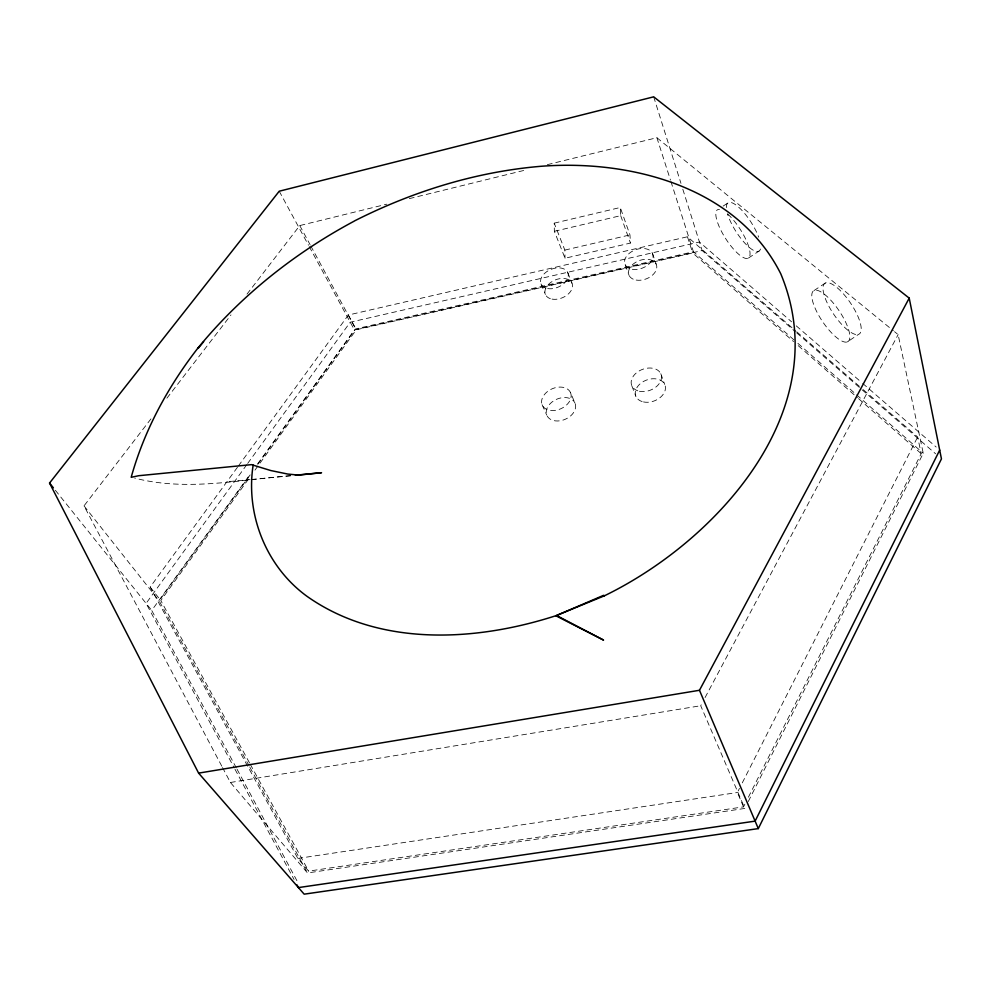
<?xml version="1.0" encoding="UTF-8"?>
<svg xmlns="http://www.w3.org/2000/svg" width="991" height="991" viewBox="0 0 991 991"><rect width="100%" height="100%" fill="white"/><g stroke="black" fill="none" stroke-linecap="round" stroke-linejoin="round"><path stroke-width="0.74" stroke-dasharray="4.96 3.72" d="M237.456 467.269L150.174 587.068L297.857 858.429L308.647 871.126L743.535 806.86L744.922 804.097M748.403 797.198L921.209 453.655L917.654 436.981L863.012 389.451M748.292 801.521L923.253 453.259L898.131 334.611L894.551 331.688M743.535 806.86L737.378 792.515L739.472 788.39M742.271 782.878L917.654 436.981M222.492 767.492L230.42 782.481L307.507 872.947L744.823 808.433L700.711 705.741L702.161 703.015M705.072 697.565L898.131 334.611M236.341 767.914L151.734 610.419L250.364 473.933M257.598 463.924L354.419 329.941L702.148 250.562L795.538 331.849M249.212 766.006L159.167 600.856L250.612 474.268M257.858 464.246L355.645 328.888L693.427 251.739L796.727 342.316M249.509 762.884L160.802 600.534L250.413 476.411M254.947 470.143L356.326 329.73L692.672 252.953L793.593 341.585M246.796 464.668L146.086 603.383L234.285 767.914M247.7 463.416L350.232 322.211L699.46 242.027L791.586 321.815M238.36 466.018L348.374 315.014L687.469 236.775L795.587 330.808M221.773 766.13L84.012 505.868L152.787 416.517M166.922 398.159L230.99 314.927M247.007 294.116L299.765 225.576L386.8 204.171M847.305 341.907A30.647 9.873 55.9 0 0 830.842 300.273A30.647 9.873 55.9 0 0 814.329 306.306A30.647 9.873 55.9 0 0 847.305 341.907L858.578 334.363A30.622 10.096 55.9 0 0 842.313 292.655A30.622 10.096 55.9 0 0 825.478 298.91A30.622 10.096 55.9 0 0 858.578 334.363M814.02 290.561L825.342 283.067M748.416 258.069L759.056 251.082M723.12 206.091L727.865 202.994M409.308 198.634L526.345 169.833M547.342 164.667L656.884 137.712L893.349 330.721M554.217 223.161L620.267 207.503L629.966 234.917L630.437 243.068L565.031 258.23L554.353 231.312L554.217 223.161L564.845 250.091L565.031 258.23M554.353 231.312L620.7 215.654L620.267 207.503M564.845 250.091L629.966 234.917M230.42 782.481L700.711 705.741M297.857 858.429L737.378 792.515M290.747 475.655C238.942 479.892 186.135 491.499 134.702 478.096M229.156 481.564L250.005 479.607M251.491 479.471L290.623 475.816M796.244 325.853L861.551 382.415M862.715 383.43L936.185 447.052M796.752 331.812L861.848 388.447M796.702 332.877L860.906 388.757M862.071 389.773L935.615 453.791M797.891 343.344L923.253 453.259M798.238 345.661L857.401 397.626M858.565 398.642L921.209 453.655M55.347 490.272L151.734 610.419M150.174 587.068L160.802 600.534M84.012 505.868L159.167 600.856M250.24 764.247L308.647 871.126M249.943 767.356L307.507 872.947M348.374 315.014L356.326 329.73M299.765 225.576L310.059 244.604M310.79 245.966L355.645 328.888M279.227 191.213L308.511 245.235M309.242 246.586L354.419 329.941M237.072 769.264L298.328 883.303M235.003 769.276L294.042 879.426M542.102 404.712L546.759 415.118M570.593 392.808A15.447 10.889 -23.8 0 1 552.805 410.571A15.447 10.889 -23.8 0 1 545.719 393.093A15.447 10.889 -23.8 0 1 570.593 392.808L575.077 403.3A15.336 10.889 -23.7 0 1 557.425 420.989A15.336 10.889 -23.7 0 1 550.327 403.523A15.336 10.889 -23.7 0 1 575.077 403.3M541.024 283.921L545.409 294.451M567.781 272.612L572.005 283.215M631.812 385.784L635.937 396.45M660.799 373.694L664.726 384.446M625.197 264.671L629.099 275.436M620.7 215.654L630.437 243.068M652.375 253.188L656.116 264.04M687.469 236.775L692.672 252.953M656.884 137.712L670.473 180.102M670.932 181.564L693.427 251.739M653.688 96.833L680.966 183.36M682.811 189.231L702.148 250.562M727.753 214.13A28.689 8.646 57.3 0 1 750.051 254.068A28.689 8.646 57.3 0 1 727.134 240.838A28.689 8.646 57.3 0 1 719.491 209.374M760.469 249.026A28.665 8.845 57.3 0 1 745.083 243.377A28.665 8.845 57.3 0 1 727.518 213.821M726.391 207.553A28.665 8.845 57.3 0 1 739.187 207.664A28.665 8.845 57.3 0 1 758.672 237.159M636.185 280.069A14.679 9.786 -20.5 0 0 656.785 266.517A14.679 9.786 -20.5 0 0 634.934 262.788A14.679 9.786 -20.5 0 0 636.185 280.069M643.518 401.937A15.596 11.124 -20.7 0 0 665.444 387.283A15.596 11.124 -20.7 0 0 642.106 382.315A15.596 11.124 -20.7 0 0 643.518 401.937M639.43 391.259A15.707 11.136 -20.8 0 0 661.517 376.53A15.707 11.136 -20.8 0 0 638.055 371.625A15.707 11.136 -20.8 0 0 639.43 391.259M552.049 299.109A14.431 9.588 -22.8 0 0 572.538 285.681A14.431 9.588 -22.8 0 0 551.603 281.853A14.431 9.588 -22.8 0 0 552.049 299.109M632.295 269.292A14.766 9.774 -20.5 0 0 653.044 255.666A14.766 9.774 -20.5 0 0 631.094 251.987A14.766 9.774 -20.5 0 0 632.295 269.292M547.689 288.567A14.531 9.588 -22.8 0 0 568.314 275.077A14.531 9.588 -22.8 0 0 547.28 271.299A14.531 9.588 -22.8 0 0 547.689 288.567"/><path stroke-width="1.49" d="M253.151 465.052C245.421 514.614 266.282 566.753 306.999 596.322C378.983 647.123 475.469 641.673 555.815 615.733L604.498 595.764C718.463 540.256 836.838 408.391 780.759 273.776C737.106 187.002 630.945 159.316 540.652 166.315C475.705 171.839 412.615 191.498 354.58 220.882L354.047 221.228C294.451 253.126 240.664 295.863 197.779 348.25C167.9 386.8 144.302 430.205 131.184 477.315L138.678 475.717L251.479 464.643L270.828 470.552L287.7 474.045L298.328 475.098L321.542 472.707L295.368 475.222M758.301 828.6L941.45 458.883L909.218 298.13L653.688 96.833L279.227 191.213L49.55 483.051L198.609 773.129L304.163 894.167L758.301 828.6L699.473 690.281L909.218 298.13M939.691 450.087L755.117 821.13L298.415 887.589L296.966 884.864M198.918 346.999L198.064 348.423L203.638 341.709M198.609 773.129L699.473 690.281M604.498 595.764L603.606 595.318L556.595 615.522L603.544 640.087L555.815 615.733M49.55 483.051L53.415 487.857"/></g></svg>
